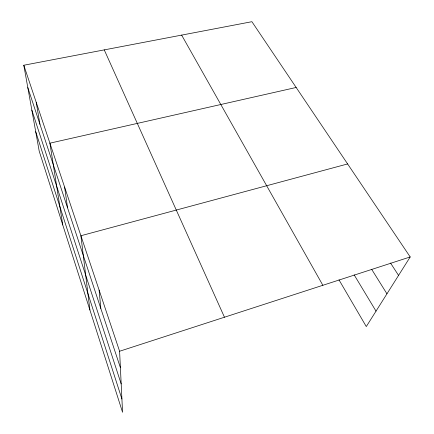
<?xml version="1.0" encoding="UTF-8"?>
<svg xmlns="http://www.w3.org/2000/svg" width="434" height="434" viewBox="0 0 434 434"><rect width="100%" height="100%" fill="white"/><g stroke="black" fill="none" stroke-linecap="round" stroke-linejoin="round"><path stroke-width="0.65" d="M23.799 65.241L119.6 351.247L122.562 412.3L39.206 151.151L23.799 65.241L251.904 21.7L410.201 256.95L366.285 326.569L338.976 279.827M119.6 351.247L410.201 256.95M347.618 163.944L80.908 235.738L89.903 309.974M296.162 87.467L49.905 143.171L62.762 224.937M390.535 263.031L398.558 275.406M371.672 269.33L386.949 293.807M354.144 274.841L376.018 311.135M181.64 35.111L322.863 285.29M104.258 49.883L224.465 317.221M27.803 87.565L120.397 367.706M31.85 110.138L121.184 383.922M35.718 131.703L121.916 399.009M36.217 102.31L39.944 124.298M64.595 187.038L67.536 207.778M99.126 290.124L100.813 308.46"/></g></svg>
